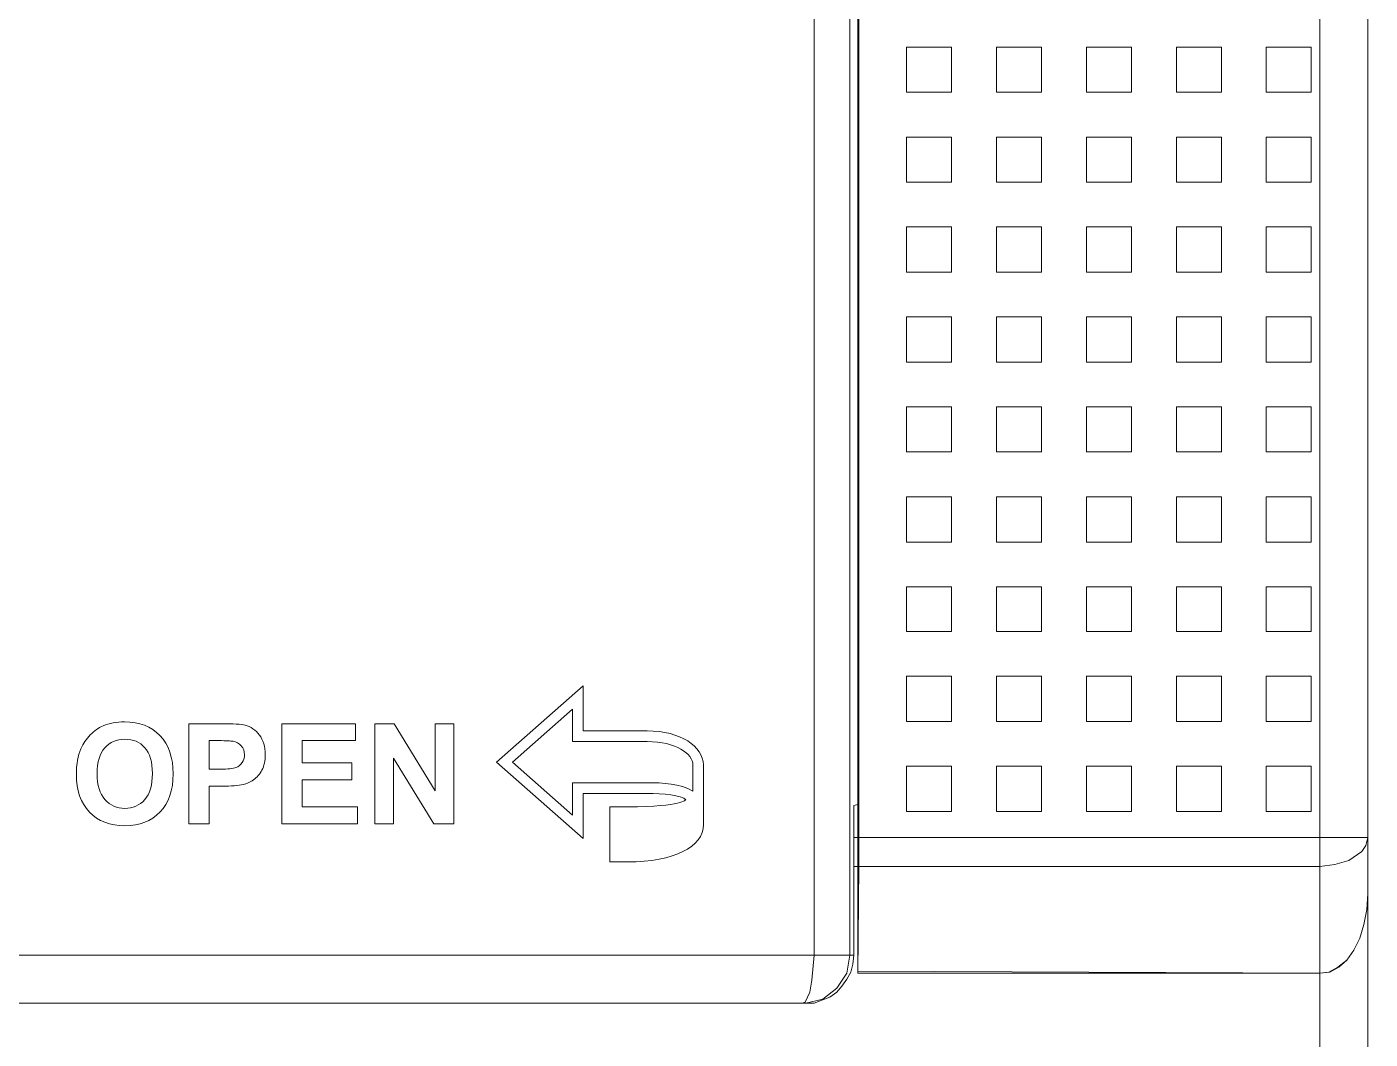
# Model space of a CAD drawing. Header units: millimetres. Extents: x 33157 to 59611, y -29750 to 1750.
# Drawn here: x 53371.26 to 53393.67, y -3171.57 to -3154.69 of the extents above; entities that cross this region are included whole.
import ezdxf

# ---------------------------------------------------------------- set-up
doc = ezdxf.new("R2010")
doc.units = ezdxf.units.MM
doc.layers.add('layer 1', color=7, linetype='Continuous', lineweight=18)

msp = doc.modelspace()

# ---------------------------------------------------------------- linework, layer by layer
at = {"layer": 'layer 1', "lineweight": 9}
for p, q in [((53385.121, -3043.274), (53385.121, -3170.437)), ((53392.83, -3047.485), (53392.83, -3168.689)), ((53393.629, -3048.284), (53393.629, -3168.207)), ((53385.138, -3109.053), (53385.138, -3168.207)), ((53384.988, -3109.469), (53384.988, -3170.171)), ((53385.121, -3109.469), (53385.121, -3167.658)), ((53384.389, -3110.018), (53384.389, -3170.171)), ((53385.055, -3167.674), (53385.055, -3170.171)), ((53385.138, -3168.207), (53385.138, -3168.689)), ((53393.629, -3168.207), (53393.629, -3169.156)), ((53392.83, -3168.689), (53392.83, -3170.47)), ((53393.629, -3169.139), (53393.629, -3207.671)), ((53385.121, -3170.437), (53385.121, -3170.47)), ((53392.83, -3170.47), (53392.83, -3187.331))]:
    msp.add_line(p, q, dxfattribs=at)
at = {"layer": 'layer 1'}
for points, knots in [([(53385.935, -3155.776), (53385.935, -3155.776), (53386.685, -3155.776), (53386.685, -3155.776), (53386.685, -3155.776), (53386.685, -3155.023), (53386.685, -3155.023), (53386.685, -3155.023), (53385.935, -3155.023), (53385.935, -3155.023), (53385.935, -3155.023), (53385.935, -3155.772), (53385.935, -3155.772), (53385.935, -3155.772), (53385.935, -3155.776), (53385.935, -3155.776)], [0, 0, 0, 0, 148091.13712, 148091.13712, 148091.13712, 296182.27424, 296182.27424, 296182.27424, 444273.41136, 444273.41136, 444273.41136, 592364.548481, 592364.548481, 592364.548481, 740455.685601, 740455.685601, 740455.685601, 740455.685601]), ([(53387.435, -3155.776), (53387.435, -3155.776), (53388.185, -3155.776), (53388.185, -3155.776), (53388.185, -3155.776), (53388.185, -3155.023), (53388.185, -3155.023), (53388.185, -3155.023), (53387.435, -3155.023), (53387.435, -3155.023), (53387.435, -3155.023), (53387.435, -3155.772), (53387.435, -3155.772), (53387.435, -3155.772), (53387.435, -3155.776), (53387.435, -3155.776)], [0, 0, 0, 0, 148095.178379, 148095.178379, 148095.178379, 296190.356758, 296190.356758, 296190.356758, 444285.535136, 444285.535136, 444285.535136, 592380.713515, 592380.713515, 592380.713515, 740475.891894, 740475.891894, 740475.891894, 740475.891894]), ([(53388.935, -3155.776), (53388.935, -3155.776), (53389.685, -3155.776), (53389.685, -3155.776), (53389.685, -3155.776), (53389.685, -3155.023), (53389.685, -3155.023), (53389.685, -3155.023), (53388.935, -3155.023), (53388.935, -3155.023), (53388.935, -3155.023), (53388.935, -3155.772), (53388.935, -3155.772), (53388.935, -3155.772), (53388.935, -3155.776), (53388.935, -3155.776)], [0, 0, 0, 0, 148099.219638, 148099.219638, 148099.219638, 296198.439275, 296198.439275, 296198.439275, 444297.658913, 444297.658913, 444297.658913, 592396.878551, 592396.878551, 592396.878551, 740496.098188, 740496.098188, 740496.098188, 740496.098188]), ([(53390.435, -3155.776), (53390.435, -3155.776), (53391.185, -3155.776), (53391.185, -3155.776), (53391.185, -3155.776), (53391.185, -3155.023), (53391.185, -3155.023), (53391.185, -3155.023), (53390.435, -3155.023), (53390.435, -3155.023), (53390.435, -3155.023), (53390.435, -3155.772), (53390.435, -3155.772), (53390.435, -3155.772), (53390.435, -3155.776), (53390.435, -3155.776)], [0, 0, 0, 0, 148103.260576, 148103.260576, 148103.260576, 296206.521152, 296206.521152, 296206.521152, 444309.781729, 444309.781729, 444309.781729, 592413.042305, 592413.042305, 592413.042305, 740516.302881, 740516.302881, 740516.302881, 740516.302881]), ([(53391.935, -3155.776), (53391.935, -3155.776), (53392.686, -3155.776), (53392.686, -3155.776), (53392.686, -3155.776), (53392.686, -3155.023), (53392.686, -3155.023), (53392.686, -3155.023), (53391.935, -3155.023), (53391.935, -3155.023), (53391.935, -3155.023), (53391.935, -3155.772), (53391.935, -3155.772), (53391.935, -3155.772), (53391.935, -3155.776), (53391.935, -3155.776)], [0, 0, 0, 0, 148107.301836, 148107.301836, 148107.301836, 296214.603671, 296214.603671, 296214.603671, 444321.905507, 444321.905507, 444321.905507, 592429.207342, 592429.207342, 592429.207342, 740536.509178, 740536.509178, 740536.509178, 740536.509178]), ([(53385.935, -3157.278), (53385.935, -3157.278), (53386.685, -3157.278), (53386.685, -3157.278), (53386.685, -3157.278), (53386.685, -3156.525), (53386.685, -3156.525), (53386.685, -3156.525), (53385.935, -3156.525), (53385.935, -3156.525), (53385.935, -3156.525), (53385.935, -3157.274), (53385.935, -3157.274), (53385.935, -3157.274), (53385.935, -3157.278), (53385.935, -3157.278)], [0, 0, 0, 0, 148093.170222, 148093.170222, 148093.170222, 296186.340445, 296186.340445, 296186.340445, 444279.510667, 444279.510667, 444279.510667, 592372.68089, 592372.68089, 592372.68089, 740465.851112, 740465.851112, 740465.851112, 740465.851112]), ([(53387.435, -3157.278), (53387.435, -3157.278), (53388.185, -3157.278), (53388.185, -3157.278), (53388.185, -3157.278), (53388.185, -3156.525), (53388.185, -3156.525), (53388.185, -3156.525), (53387.435, -3156.525), (53387.435, -3156.525), (53387.435, -3156.525), (53387.435, -3157.274), (53387.435, -3157.274), (53387.435, -3157.274), (53387.435, -3157.278), (53387.435, -3157.278)], [0, 0, 0, 0, 148097.211477, 148097.211477, 148097.211477, 296194.422954, 296194.422954, 296194.422954, 444291.63443, 444291.63443, 444291.63443, 592388.845907, 592388.845907, 592388.845907, 740486.057384, 740486.057384, 740486.057384, 740486.057384]), ([(53388.935, -3157.278), (53388.935, -3157.278), (53389.685, -3157.278), (53389.685, -3157.278), (53389.685, -3157.278), (53389.685, -3156.525), (53389.685, -3156.525), (53389.685, -3156.525), (53388.935, -3156.525), (53388.935, -3156.525), (53388.935, -3156.525), (53388.935, -3157.274), (53388.935, -3157.274), (53388.935, -3157.274), (53388.935, -3157.278), (53388.935, -3157.278)], [0, 0, 0, 0, 148101.252731, 148101.252731, 148101.252731, 296202.505463, 296202.505463, 296202.505463, 444303.758194, 444303.758194, 444303.758194, 592405.010926, 592405.010926, 592405.010926, 740506.263657, 740506.263657, 740506.263657, 740506.263657]), ([(53390.435, -3157.278), (53390.435, -3157.278), (53391.185, -3157.278), (53391.185, -3157.278), (53391.185, -3157.278), (53391.185, -3156.525), (53391.185, -3156.525), (53391.185, -3156.525), (53390.435, -3156.525), (53390.435, -3156.525), (53390.435, -3156.525), (53390.435, -3157.274), (53390.435, -3157.274), (53390.435, -3157.274), (53390.435, -3157.278), (53390.435, -3157.278)], [0, 0, 0, 0, 148105.293666, 148105.293666, 148105.293666, 296210.587331, 296210.587331, 296210.587331, 444315.880997, 444315.880997, 444315.880997, 592421.174663, 592421.174663, 592421.174663, 740526.468328, 740526.468328, 740526.468328, 740526.468328]), ([(53391.935, -3157.278), (53391.935, -3157.278), (53392.686, -3157.278), (53392.686, -3157.278), (53392.686, -3157.278), (53392.686, -3156.525), (53392.686, -3156.525), (53392.686, -3156.525), (53391.935, -3156.525), (53391.935, -3156.525), (53391.935, -3156.525), (53391.935, -3157.274), (53391.935, -3157.274), (53391.935, -3157.274), (53391.935, -3157.278), (53391.935, -3157.278)], [0, 0, 0, 0, 148109.334921, 148109.334921, 148109.334921, 296218.669842, 296218.669842, 296218.669842, 444328.004762, 444328.004762, 444328.004762, 592437.339683, 592437.339683, 592437.339683, 740546.674604, 740546.674604, 740546.674604, 740546.674604]), ([(53385.935, -3158.776), (53385.935, -3158.776), (53386.685, -3158.776), (53386.685, -3158.776), (53386.685, -3158.776), (53386.685, -3158.024), (53386.685, -3158.024), (53386.685, -3158.024), (53385.935, -3158.024), (53385.935, -3158.024), (53385.935, -3158.024), (53385.935, -3158.773), (53385.935, -3158.773), (53385.935, -3158.773), (53385.935, -3158.776), (53385.935, -3158.776)], [0, 0, 0, 0, 148095.198452, 148095.198452, 148095.198452, 296190.396903, 296190.396903, 296190.396903, 444285.595355, 444285.595355, 444285.595355, 592380.793807, 592380.793807, 592380.793807, 740475.992259, 740475.992259, 740475.992259, 740475.992259]), ([(53387.435, -3158.776), (53387.435, -3158.776), (53388.185, -3158.776), (53388.185, -3158.776), (53388.185, -3158.776), (53388.185, -3158.024), (53388.185, -3158.024), (53388.185, -3158.024), (53387.435, -3158.024), (53387.435, -3158.024), (53387.435, -3158.024), (53387.435, -3158.773), (53387.435, -3158.773), (53387.435, -3158.773), (53387.435, -3158.776), (53387.435, -3158.776)], [0, 0, 0, 0, 148099.239702, 148099.239702, 148099.239702, 296198.479404, 296198.479404, 296198.479404, 444297.719106, 444297.719106, 444297.719106, 592396.958807, 592396.958807, 592396.958807, 740496.198509, 740496.198509, 740496.198509, 740496.198509]), ([(53388.935, -3158.776), (53388.935, -3158.776), (53389.685, -3158.776), (53389.685, -3158.776), (53389.685, -3158.776), (53389.685, -3158.024), (53389.685, -3158.024), (53389.685, -3158.024), (53388.935, -3158.024), (53388.935, -3158.024), (53388.935, -3158.024), (53388.935, -3158.773), (53388.935, -3158.773), (53388.935, -3158.773), (53388.935, -3158.776), (53388.935, -3158.776)], [0, 0, 0, 0, 148103.280952, 148103.280952, 148103.280952, 296206.561904, 296206.561904, 296206.561904, 444309.842857, 444309.842857, 444309.842857, 592413.123809, 592413.123809, 592413.123809, 740516.404761, 740516.404761, 740516.404761, 740516.404761]), ([(53390.435, -3158.776), (53390.435, -3158.776), (53391.185, -3158.776), (53391.185, -3158.776), (53391.185, -3158.776), (53391.185, -3158.024), (53391.185, -3158.024), (53391.185, -3158.024), (53390.435, -3158.024), (53390.435, -3158.024), (53390.435, -3158.024), (53390.435, -3158.773), (53390.435, -3158.773), (53390.435, -3158.773), (53390.435, -3158.776), (53390.435, -3158.776)], [0, 0, 0, 0, 148107.321882, 148107.321882, 148107.321882, 296214.643765, 296214.643765, 296214.643765, 444321.965647, 444321.965647, 444321.965647, 592429.287529, 592429.287529, 592429.287529, 740536.609411, 740536.609411, 740536.609411, 740536.609411]), ([(53391.935, -3158.776), (53391.935, -3158.776), (53392.686, -3158.776), (53392.686, -3158.776), (53392.686, -3158.776), (53392.686, -3158.024), (53392.686, -3158.024), (53392.686, -3158.024), (53391.935, -3158.024), (53391.935, -3158.024), (53391.935, -3158.024), (53391.935, -3158.773), (53391.935, -3158.773), (53391.935, -3158.773), (53391.935, -3158.776), (53391.935, -3158.776)], [0, 0, 0, 0, 148111.363133, 148111.363133, 148111.363133, 296222.726266, 296222.726266, 296222.726266, 444334.089399, 444334.089399, 444334.089399, 592445.452533, 592445.452533, 592445.452533, 740556.815666, 740556.815666, 740556.815666, 740556.815666]), ([(53385.935, -3160.278), (53385.935, -3160.278), (53386.685, -3160.278), (53386.685, -3160.278), (53386.685, -3160.278), (53386.685, -3159.525), (53386.685, -3159.525), (53386.685, -3159.525), (53385.935, -3159.525), (53385.935, -3159.525), (53385.935, -3159.525), (53385.935, -3160.275), (53385.935, -3160.275), (53385.935, -3160.275), (53385.935, -3160.278), (53385.935, -3160.278)], [0, 0, 0, 0, 148097.23104, 148097.23104, 148097.23104, 296194.46208, 296194.46208, 296194.46208, 444291.693121, 444291.693121, 444291.693121, 592388.924161, 592388.924161, 592388.924161, 740486.155201, 740486.155201, 740486.155201, 740486.155201]), ([(53387.435, -3160.278), (53387.435, -3160.278), (53388.185, -3160.278), (53388.185, -3160.278), (53388.185, -3160.278), (53388.185, -3159.525), (53388.185, -3159.525), (53388.185, -3159.525), (53387.435, -3159.525), (53387.435, -3159.525), (53387.435, -3159.525), (53387.435, -3160.275), (53387.435, -3160.275), (53387.435, -3160.275), (53387.435, -3160.278), (53387.435, -3160.278)], [0, 0, 0, 0, 148101.272286, 148101.272286, 148101.272286, 296202.544572, 296202.544572, 296202.544572, 444303.816858, 444303.816858, 444303.816858, 592405.089144, 592405.089144, 592405.089144, 740506.36143, 740506.36143, 740506.36143, 740506.36143]), ([(53388.935, -3160.278), (53388.935, -3160.278), (53389.685, -3160.278), (53389.685, -3160.278), (53389.685, -3160.278), (53389.685, -3159.525), (53389.685, -3159.525), (53389.685, -3159.525), (53388.935, -3159.525), (53388.935, -3159.525), (53388.935, -3159.525), (53388.935, -3160.275), (53388.935, -3160.275), (53388.935, -3160.275), (53388.935, -3160.278), (53388.935, -3160.278)], [0, 0, 0, 0, 148105.313532, 148105.313532, 148105.313532, 296210.627064, 296210.627064, 296210.627064, 444315.940597, 444315.940597, 444315.940597, 592421.254129, 592421.254129, 592421.254129, 740526.567661, 740526.567661, 740526.567661, 740526.567661]), ([(53390.435, -3160.278), (53390.435, -3160.278), (53391.185, -3160.278), (53391.185, -3160.278), (53391.185, -3160.278), (53391.185, -3159.525), (53391.185, -3159.525), (53391.185, -3159.525), (53390.435, -3159.525), (53390.435, -3159.525), (53390.435, -3159.525), (53390.435, -3160.275), (53390.435, -3160.275), (53390.435, -3160.275), (53390.435, -3160.278), (53390.435, -3160.278)], [0, 0, 0, 0, 148109.354458, 148109.354458, 148109.354458, 296218.708916, 296218.708916, 296218.708916, 444328.063374, 444328.063374, 444328.063374, 592437.417832, 592437.417832, 592437.417832, 740546.77229, 740546.77229, 740546.77229, 740546.77229]), ([(53391.935, -3160.278), (53391.935, -3160.278), (53392.686, -3160.278), (53392.686, -3160.278), (53392.686, -3160.278), (53392.686, -3159.525), (53392.686, -3159.525), (53392.686, -3159.525), (53391.935, -3159.525), (53391.935, -3159.525), (53391.935, -3159.525), (53391.935, -3160.275), (53391.935, -3160.275), (53391.935, -3160.275), (53391.935, -3160.278), (53391.935, -3160.278)], [0, 0, 0, 0, 148113.395705, 148113.395705, 148113.395705, 296226.791409, 296226.791409, 296226.791409, 444340.187114, 444340.187114, 444340.187114, 592453.582818, 592453.582818, 592453.582818, 740566.978523, 740566.978523, 740566.978523, 740566.978523]), ([(53385.935, -3161.776), (53385.935, -3161.776), (53386.685, -3161.776), (53386.685, -3161.776), (53386.685, -3161.776), (53386.685, -3161.024), (53386.685, -3161.024), (53386.685, -3161.024), (53385.935, -3161.024), (53385.935, -3161.024), (53385.935, -3161.024), (53385.935, -3161.773), (53385.935, -3161.773), (53385.935, -3161.773), (53385.935, -3161.776), (53385.935, -3161.776)], [0, 0, 0, 0, 148099.260215, 148099.260215, 148099.260215, 296198.52043, 296198.52043, 296198.52043, 444297.780645, 444297.780645, 444297.780645, 592397.04086, 592397.04086, 592397.04086, 740496.301075, 740496.301075, 740496.301075, 740496.301075]), ([(53387.435, -3161.776), (53387.435, -3161.776), (53388.185, -3161.776), (53388.185, -3161.776), (53388.185, -3161.776), (53388.185, -3161.024), (53388.185, -3161.024), (53388.185, -3161.024), (53387.435, -3161.024), (53387.435, -3161.024), (53387.435, -3161.024), (53387.435, -3161.773), (53387.435, -3161.773), (53387.435, -3161.773), (53387.435, -3161.776), (53387.435, -3161.776)], [0, 0, 0, 0, 148103.301457, 148103.301457, 148103.301457, 296206.602913, 296206.602913, 296206.602913, 444309.90437, 444309.90437, 444309.90437, 592413.205826, 592413.205826, 592413.205826, 740516.507283, 740516.507283, 740516.507283, 740516.507283]), ([(53388.935, -3161.776), (53388.935, -3161.776), (53389.685, -3161.776), (53389.685, -3161.776), (53389.685, -3161.776), (53389.685, -3161.024), (53389.685, -3161.024), (53389.685, -3161.024), (53388.935, -3161.024), (53388.935, -3161.024), (53388.935, -3161.024), (53388.935, -3161.773), (53388.935, -3161.773), (53388.935, -3161.773), (53388.935, -3161.776), (53388.935, -3161.776)], [0, 0, 0, 0, 148107.342698, 148107.342698, 148107.342698, 296214.685397, 296214.685397, 296214.685397, 444322.028095, 444322.028095, 444322.028095, 592429.370794, 592429.370794, 592429.370794, 740536.713492, 740536.713492, 740536.713492, 740536.713492]), ([(53390.435, -3161.776), (53390.435, -3161.776), (53391.185, -3161.776), (53391.185, -3161.776), (53391.185, -3161.776), (53391.185, -3161.024), (53391.185, -3161.024), (53391.185, -3161.024), (53390.435, -3161.024), (53390.435, -3161.024), (53390.435, -3161.024), (53390.435, -3161.773), (53390.435, -3161.773), (53390.435, -3161.773), (53390.435, -3161.776), (53390.435, -3161.776)], [0, 0, 0, 0, 148111.38362, 148111.38362, 148111.38362, 296222.76724, 296222.76724, 296222.76724, 444334.15086, 444334.15086, 444334.15086, 592445.53448, 592445.53448, 592445.53448, 740556.918099, 740556.918099, 740556.918099, 740556.918099]), ([(53391.935, -3161.776), (53391.935, -3161.776), (53392.686, -3161.776), (53392.686, -3161.776), (53392.686, -3161.776), (53392.686, -3161.024), (53392.686, -3161.024), (53392.686, -3161.024), (53391.935, -3161.024), (53391.935, -3161.024), (53391.935, -3161.024), (53391.935, -3161.773), (53391.935, -3161.773), (53391.935, -3161.773), (53391.935, -3161.776), (53391.935, -3161.776)], [0, 0, 0, 0, 148115.424862, 148115.424862, 148115.424862, 296230.849725, 296230.849725, 296230.849725, 444346.274587, 444346.274587, 444346.274587, 592461.699449, 592461.699449, 592461.699449, 740577.124311, 740577.124311, 740577.124311, 740577.124311]), ([(53385.935, -3163.278), (53385.935, -3163.278), (53386.685, -3163.278), (53386.685, -3163.278), (53386.685, -3163.278), (53386.685, -3162.526), (53386.685, -3162.526), (53386.685, -3162.526), (53385.935, -3162.526), (53385.935, -3162.526), (53385.935, -3162.526), (53385.935, -3163.275), (53385.935, -3163.275), (53385.935, -3163.275), (53385.935, -3163.278), (53385.935, -3163.278)], [0, 0, 0, 0, 148101.293605, 148101.293605, 148101.293605, 296202.587211, 296202.587211, 296202.587211, 444303.880816, 444303.880816, 444303.880816, 592405.174422, 592405.174422, 592405.174422, 740506.468027, 740506.468027, 740506.468027, 740506.468027]), ([(53387.435, -3163.278), (53387.435, -3163.278), (53388.185, -3163.278), (53388.185, -3163.278), (53388.185, -3163.278), (53388.185, -3162.526), (53388.185, -3162.526), (53388.185, -3162.526), (53387.435, -3162.526), (53387.435, -3162.526), (53387.435, -3162.526), (53387.435, -3163.275), (53387.435, -3163.275), (53387.435, -3163.275), (53387.435, -3163.278), (53387.435, -3163.278)], [0, 0, 0, 0, 148105.334843, 148105.334843, 148105.334843, 296210.669685, 296210.669685, 296210.669685, 444316.004528, 444316.004528, 444316.004528, 592421.339371, 592421.339371, 592421.339371, 740526.674214, 740526.674214, 740526.674214, 740526.674214]), ([(53388.935, -3163.278), (53388.935, -3163.278), (53389.685, -3163.278), (53389.685, -3163.278), (53389.685, -3163.278), (53389.685, -3162.526), (53389.685, -3162.526), (53389.685, -3162.526), (53388.935, -3162.526), (53388.935, -3162.526), (53388.935, -3162.526), (53388.935, -3163.275), (53388.935, -3163.275), (53388.935, -3163.275), (53388.935, -3163.278), (53388.935, -3163.278)], [0, 0, 0, 0, 148109.37608, 148109.37608, 148109.37608, 296218.752161, 296218.752161, 296218.752161, 444328.128241, 444328.128241, 444328.128241, 592437.504321, 592437.504321, 592437.504321, 740546.880402, 740546.880402, 740546.880402, 740546.880402]), ([(53390.435, -3163.278), (53390.435, -3163.278), (53391.185, -3163.278), (53391.185, -3163.278), (53391.185, -3163.278), (53391.185, -3162.526), (53391.185, -3162.526), (53391.185, -3162.526), (53390.435, -3162.526), (53390.435, -3162.526), (53390.435, -3162.526), (53390.435, -3163.275), (53390.435, -3163.275), (53390.435, -3163.275), (53390.435, -3163.278), (53390.435, -3163.278)], [0, 0, 0, 0, 148113.416998, 148113.416998, 148113.416998, 296226.833995, 296226.833995, 296226.833995, 444340.250993, 444340.250993, 444340.250993, 592453.66799, 592453.66799, 592453.66799, 740567.084988, 740567.084988, 740567.084988, 740567.084988]), ([(53391.935, -3163.278), (53391.935, -3163.278), (53392.686, -3163.278), (53392.686, -3163.278), (53392.686, -3163.278), (53392.686, -3162.526), (53392.686, -3162.526), (53392.686, -3162.526), (53391.935, -3162.526), (53391.935, -3162.526), (53391.935, -3162.526), (53391.935, -3163.275), (53391.935, -3163.275), (53391.935, -3163.275), (53391.935, -3163.278), (53391.935, -3163.278)], [0, 0, 0, 0, 148117.458236, 148117.458236, 148117.458236, 296234.916471, 296234.916471, 296234.916471, 444352.374707, 444352.374707, 444352.374707, 592469.832943, 592469.832943, 592469.832943, 740587.291178, 740587.291178, 740587.291178, 740587.291178]), ([(53385.935, -3164.77), (53385.935, -3164.77), (53386.685, -3164.77), (53386.685, -3164.77), (53386.685, -3164.77), (53386.685, -3164.028), (53386.685, -3164.028), (53386.685, -3164.028), (53385.935, -3164.028), (53385.935, -3164.028), (53385.935, -3164.028), (53385.935, -3164.768), (53385.935, -3164.768), (53385.935, -3164.768), (53385.935, -3164.77), (53385.935, -3164.77)], [0, 0, 0, 0, 148103.330973, 148103.330973, 148103.330973, 296206.661946, 296206.661946, 296206.661946, 444309.992918, 444309.992918, 444309.992918, 592413.323891, 592413.323891, 592413.323891, 740516.654864, 740516.654864, 740516.654864, 740516.654864]), ([(53387.435, -3164.77), (53387.435, -3164.77), (53388.185, -3164.77), (53388.185, -3164.77), (53388.185, -3164.77), (53388.185, -3164.028), (53388.185, -3164.028), (53388.185, -3164.028), (53387.435, -3164.028), (53387.435, -3164.028), (53387.435, -3164.028), (53387.435, -3164.768), (53387.435, -3164.768), (53387.435, -3164.768), (53387.435, -3164.77), (53387.435, -3164.77)], [0, 0, 0, 0, 148107.372206, 148107.372206, 148107.372206, 296214.744412, 296214.744412, 296214.744412, 444322.116618, 444322.116618, 444322.116618, 592429.488823, 592429.488823, 592429.488823, 740536.861029, 740536.861029, 740536.861029, 740536.861029]), ([(53388.935, -3164.77), (53388.935, -3164.77), (53389.685, -3164.77), (53389.685, -3164.77), (53389.685, -3164.77), (53389.685, -3164.028), (53389.685, -3164.028), (53389.685, -3164.028), (53388.935, -3164.028), (53388.935, -3164.028), (53388.935, -3164.028), (53388.935, -3164.768), (53388.935, -3164.768), (53388.935, -3164.768), (53388.935, -3164.77), (53388.935, -3164.77)], [0, 0, 0, 0, 148111.413439, 148111.413439, 148111.413439, 296222.826878, 296222.826878, 296222.826878, 444334.240318, 444334.240318, 444334.240318, 592445.653757, 592445.653757, 592445.653757, 740557.067196, 740557.067196, 740557.067196, 740557.067196]), ([(53390.435, -3164.77), (53390.435, -3164.77), (53391.185, -3164.77), (53391.185, -3164.77), (53391.185, -3164.77), (53391.185, -3164.028), (53391.185, -3164.028), (53391.185, -3164.028), (53390.435, -3164.028), (53390.435, -3164.028), (53390.435, -3164.028), (53390.435, -3164.768), (53390.435, -3164.768), (53390.435, -3164.768), (53390.435, -3164.77), (53390.435, -3164.77)], [0, 0, 0, 0, 148115.454352, 148115.454352, 148115.454352, 296230.908704, 296230.908704, 296230.908704, 444346.363057, 444346.363057, 444346.363057, 592461.817409, 592461.817409, 592461.817409, 740577.271761, 740577.271761, 740577.271761, 740577.271761]), ([(53391.935, -3164.77), (53391.935, -3164.77), (53392.686, -3164.77), (53392.686, -3164.77), (53392.686, -3164.77), (53392.686, -3164.028), (53392.686, -3164.028), (53392.686, -3164.028), (53391.935, -3164.028), (53391.935, -3164.028), (53391.935, -3164.028), (53391.935, -3164.768), (53391.935, -3164.768), (53391.935, -3164.768), (53391.935, -3164.77), (53391.935, -3164.77)], [0, 0, 0, 0, 148119.495586, 148119.495586, 148119.495586, 296238.991172, 296238.991172, 296238.991172, 444358.486758, 444358.486758, 444358.486758, 592477.982344, 592477.982344, 592477.982344, 740597.47793, 740597.47793, 740597.47793, 740597.47793]), ([(53385.935, -3166.269), (53385.935, -3166.269), (53386.685, -3166.269), (53386.685, -3166.269), (53386.685, -3166.269), (53386.685, -3165.517), (53386.685, -3165.517), (53386.685, -3165.517), (53385.935, -3165.517), (53385.935, -3165.517), (53385.935, -3165.517), (53385.935, -3166.266), (53385.935, -3166.266), (53385.935, -3166.266), (53385.935, -3166.269), (53385.935, -3166.269)], [0, 0, 0, 0, 148105.342731, 148105.342731, 148105.342731, 296210.685462, 296210.685462, 296210.685462, 444316.028193, 444316.028193, 444316.028193, 592421.370924, 592421.370924, 592421.370924, 740526.713655, 740526.713655, 740526.713655, 740526.713655]), ([(53387.435, -3166.269), (53387.435, -3166.269), (53388.185, -3166.269), (53388.185, -3166.269), (53388.185, -3166.269), (53388.185, -3165.517), (53388.185, -3165.517), (53388.185, -3165.517), (53387.435, -3165.517), (53387.435, -3165.517), (53387.435, -3165.517), (53387.435, -3166.266), (53387.435, -3166.266), (53387.435, -3166.266), (53387.435, -3166.269), (53387.435, -3166.269)], [0, 0, 0, 0, 148109.38396, 148109.38396, 148109.38396, 296218.76792, 296218.76792, 296218.76792, 444328.15188, 444328.15188, 444328.15188, 592437.53584, 592437.53584, 592437.53584, 740546.9198, 740546.9198, 740546.9198, 740546.9198]), ([(53388.935, -3166.269), (53388.935, -3166.269), (53389.685, -3166.269), (53389.685, -3166.269), (53389.685, -3166.269), (53389.685, -3165.517), (53389.685, -3165.517), (53389.685, -3165.517), (53388.935, -3165.517), (53388.935, -3165.517), (53388.935, -3165.517), (53388.935, -3166.266), (53388.935, -3166.266), (53388.935, -3166.266), (53388.935, -3166.269), (53388.935, -3166.269)], [0, 0, 0, 0, 148113.425189, 148113.425189, 148113.425189, 296226.850378, 296226.850378, 296226.850378, 444340.275567, 444340.275567, 444340.275567, 592453.700756, 592453.700756, 592453.700756, 740567.125945, 740567.125945, 740567.125945, 740567.125945]), ([(53390.435, -3166.269), (53390.435, -3166.269), (53391.185, -3166.269), (53391.185, -3166.269), (53391.185, -3166.269), (53391.185, -3165.517), (53391.185, -3165.517), (53391.185, -3165.517), (53390.435, -3165.517), (53390.435, -3165.517), (53390.435, -3165.517), (53390.435, -3166.266), (53390.435, -3166.266), (53390.435, -3166.266), (53390.435, -3166.269), (53390.435, -3166.269)], [0, 0, 0, 0, 148117.466098, 148117.466098, 148117.466098, 296234.932195, 296234.932195, 296234.932195, 444352.398293, 444352.398293, 444352.398293, 592469.864391, 592469.864391, 592469.864391, 740587.330489, 740587.330489, 740587.330489, 740587.330489]), ([(53391.935, -3166.269), (53391.935, -3166.269), (53392.686, -3166.269), (53392.686, -3166.269), (53392.686, -3166.269), (53392.686, -3165.517), (53392.686, -3165.517), (53392.686, -3165.517), (53391.935, -3165.517), (53391.935, -3165.517), (53391.935, -3165.517), (53391.935, -3166.266), (53391.935, -3166.266), (53391.935, -3166.266), (53391.935, -3166.269), (53391.935, -3166.269)], [0, 0, 0, 0, 148121.507327, 148121.507327, 148121.507327, 296243.014655, 296243.014655, 296243.014655, 444364.521982, 444364.521982, 444364.521982, 592486.029309, 592486.029309, 592486.029309, 740607.536637, 740607.536637, 740607.536637, 740607.536637]), ([(53382.546, -3167.982), (53382.546, -3167.982), (53382.546, -3166.997), (53382.546, -3166.997), (53382.535, -3166.684), (53382.166, -3166.429), (53381.604, -3166.429), (53381.604, -3166.429), (53380.537, -3166.43), (53380.537, -3166.43), (53380.537, -3166.43), (53380.537, -3165.676), (53380.537, -3165.676), (53380.537, -3165.676), (53379.09, -3166.949), (53379.09, -3166.949), (53379.09, -3166.949), (53380.537, -3168.223), (53380.537, -3168.223), (53380.537, -3168.223), (53380.537, -3167.47), (53380.537, -3167.47), (53380.537, -3167.47), (53381.604, -3167.47), (53381.604, -3167.47), (53381.864, -3167.47), (53382.184, -3167.504), (53382.251, -3167.576), (53382.245, -3167.574), (53382.205, -3167.692), (53381.284, -3167.694), (53381.179, -3167.695), (53380.981, -3167.694), (53380.981, -3167.694), (53380.981, -3167.694), (53380.981, -3168.613), (53380.981, -3168.613), (53380.981, -3168.613), (53381.284, -3168.613), (53381.284, -3168.613), (53382.05, -3168.613), (53382.546, -3168.365), (53382.546, -3167.992), (53382.546, -3167.951), (53382.541, -3167.941), (53382.546, -3167.982)], [0, 0, 0, 0, 137924.955565, 137924.955565, 137924.955565, 275849.91113, 275849.91113, 275849.91113, 413774.866695, 413774.866695, 413774.866695, 551699.822259, 551699.822259, 551699.822259, 689624.777824, 689624.777824, 689624.777824, 827549.733389, 827549.733389, 827549.733389, 965474.688954, 965474.688954, 965474.688954, 1103399.644519, 1103399.644519, 1103399.644519, 1241324.600084, 1241324.600084, 1241324.600084, 1379249.555648, 1379249.555648, 1379249.555648, 1517174.511213, 1517174.511213, 1517174.511213, 1655099.466778, 1655099.466778, 1655099.466778, 1793024.422343, 1793024.422343, 1793024.422343, 1930949.377908, 1930949.377908, 1930949.377908, 2068874.333473, 2068874.333473, 2068874.333473, 2068874.333473]), ([(53380.537, -3167.293), (53380.537, -3167.293), (53380.361, -3167.293), (53380.361, -3167.293), (53380.361, -3167.293), (53380.361, -3167.47), (53380.361, -3167.47), (53380.361, -3167.47), (53380.361, -3167.833), (53380.361, -3167.833), (53380.361, -3167.833), (53379.357, -3166.949), (53379.357, -3166.949), (53379.357, -3166.949), (53380.361, -3166.066), (53380.361, -3166.066), (53380.361, -3166.066), (53380.361, -3166.43), (53380.361, -3166.43), (53380.361, -3166.43), (53380.361, -3166.606), (53380.361, -3166.606), (53380.361, -3166.606), (53380.537, -3166.606), (53380.537, -3166.606), (53380.537, -3166.606), (53381.604, -3166.606), (53381.604, -3166.606), (53382.093, -3166.606), (53382.363, -3166.811), (53382.37, -3166.997), (53382.37, -3166.997), (53382.37, -3167.434), (53382.37, -3167.434), (53382.151, -3167.305), (53381.873, -3167.293), (53381.604, -3167.293), (53381.604, -3167.293), (53380.537, -3167.293), (53380.537, -3167.293)], [0, 0, 0, 0, 138709.75365, 138709.75365, 138709.75365, 277419.5073, 277419.5073, 277419.5073, 416129.26095, 416129.26095, 416129.26095, 554839.0146, 554839.0146, 554839.0146, 693548.76825, 693548.76825, 693548.76825, 832258.5219, 832258.5219, 832258.5219, 970968.27555, 970968.27555, 970968.27555, 1109678.0292, 1109678.0292, 1109678.0292, 1248387.78285, 1248387.78285, 1248387.78285, 1387097.5365, 1387097.5365, 1387097.5365, 1525807.29015, 1525807.29015, 1525807.29015, 1664517.0438, 1664517.0438, 1664517.0438, 1803226.79745, 1803226.79745, 1803226.79745, 1803226.79745]), ([(53372.082, -3167.154), (53372.082, -3166.984), (53372.108, -3166.84), (53372.158, -3166.725), (53372.196, -3166.639), (53372.248, -3166.563), (53372.313, -3166.495), (53372.379, -3166.427), (53372.45, -3166.377), (53372.528, -3166.344), (53372.632, -3166.3), (53372.752, -3166.278), (53372.887, -3166.278), (53373.133, -3166.278), (53373.329, -3166.355), (53373.476, -3166.507), (53373.624, -3166.661), (53373.697, -3166.874), (53373.697, -3167.146), (53373.697, -3167.417), (53373.624, -3167.628), (53373.478, -3167.781), (53373.332, -3167.934), (53373.136, -3168.01), (53372.892, -3168.01), (53372.644, -3168.01), (53372.447, -3167.934), (53372.301, -3167.782), (53372.155, -3167.63), (53372.082, -3167.421), (53372.082, -3167.154)], [0, 0, 0, 0, 140611.678247, 140611.678247, 140611.678247, 281223.356495, 281223.356495, 281223.356495, 421835.034742, 421835.034742, 421835.034742, 562446.71299, 562446.71299, 562446.71299, 703058.391237, 703058.391237, 703058.391237, 843670.069485, 843670.069485, 843670.069485, 984281.747732, 984281.747732, 984281.747732, 1124893.42598, 1124893.42598, 1124893.42598, 1265505.104227, 1265505.104227, 1265505.104227, 1406116.782475, 1406116.782475, 1406116.782475, 1406116.782475]), ([(53373.959, -3167.98), (53373.959, -3167.98), (53373.959, -3166.308), (53373.959, -3166.308), (53373.959, -3166.308), (53374.498, -3166.308), (53374.498, -3166.308), (53374.702, -3166.308), (53374.835, -3166.316), (53374.897, -3166.333), (53374.992, -3166.358), (53375.072, -3166.413), (53375.137, -3166.497), (53375.201, -3166.581), (53375.233, -3166.69), (53375.233, -3166.823), (53375.233, -3166.925), (53375.214, -3167.011), (53375.178, -3167.081), (53375.14, -3167.151), (53375.094, -3167.206), (53375.037, -3167.246), (53374.98, -3167.286), (53374.922, -3167.312), (53374.863, -3167.325), (53374.783, -3167.341), (53374.667, -3167.349), (53374.515, -3167.349), (53374.515, -3167.349), (53374.296, -3167.349), (53374.296, -3167.349), (53374.296, -3167.349), (53374.296, -3167.98), (53374.296, -3167.98), (53374.296, -3167.98), (53373.959, -3167.98), (53373.959, -3167.98)], [0, 0, 0, 0, 139317.973803, 139317.973803, 139317.973803, 278635.947605, 278635.947605, 278635.947605, 417953.921408, 417953.921408, 417953.921408, 557271.89521, 557271.89521, 557271.89521, 696589.869013, 696589.869013, 696589.869013, 835907.842815, 835907.842815, 835907.842815, 975225.816618, 975225.816618, 975225.816618, 1114543.79042, 1114543.79042, 1114543.79042, 1253861.764223, 1253861.764223, 1253861.764223, 1393179.738025, 1393179.738025, 1393179.738025, 1532497.711828, 1532497.711828, 1532497.711828, 1671815.68563, 1671815.68563, 1671815.68563, 1671815.68563]), ([(53377.06, -3167.98), (53377.06, -3167.98), (53377.06, -3166.308), (53377.06, -3166.308), (53377.06, -3166.308), (53377.386, -3166.308), (53377.386, -3166.308), (53377.386, -3166.308), (53378.071, -3167.428), (53378.071, -3167.428), (53378.071, -3167.428), (53378.071, -3166.308), (53378.071, -3166.308), (53378.071, -3166.308), (53378.382, -3166.308), (53378.382, -3166.308), (53378.382, -3166.308), (53378.382, -3167.98), (53378.382, -3167.98), (53378.382, -3167.98), (53378.045, -3167.98), (53378.045, -3167.98), (53378.045, -3167.98), (53377.371, -3166.881), (53377.371, -3166.881), (53377.371, -3166.881), (53377.371, -3167.98), (53377.371, -3167.98), (53377.371, -3167.98), (53377.06, -3167.98), (53377.06, -3167.98)], [0, 0, 0, 0, 140621.585347, 140621.585347, 140621.585347, 281243.170693, 281243.170693, 281243.170693, 421864.75604, 421864.75604, 421864.75604, 562486.341387, 562486.341387, 562486.341387, 703107.926733, 703107.926733, 703107.926733, 843729.51208, 843729.51208, 843729.51208, 984351.097427, 984351.097427, 984351.097427, 1124972.682774, 1124972.682774, 1124972.682774, 1265594.26812, 1265594.26812, 1265594.26812, 1406215.853467, 1406215.853467, 1406215.853467, 1406215.853467]), ([(53375.51, -3167.98), (53375.51, -3167.98), (53375.51, -3166.308), (53375.51, -3166.308), (53375.51, -3166.308), (53376.741, -3166.308), (53376.741, -3166.308), (53376.741, -3166.308), (53376.741, -3166.591), (53376.741, -3166.591), (53376.741, -3166.591), (53375.847, -3166.591), (53375.847, -3166.591), (53375.847, -3166.591), (53375.847, -3166.962), (53375.847, -3166.962), (53375.847, -3166.962), (53376.679, -3166.962), (53376.679, -3166.962), (53376.679, -3166.962), (53376.679, -3167.244), (53376.679, -3167.244), (53376.679, -3167.244), (53375.847, -3167.244), (53375.847, -3167.244), (53375.847, -3167.244), (53375.847, -3167.697), (53375.847, -3167.697), (53375.847, -3167.697), (53376.774, -3167.697), (53376.774, -3167.697), (53376.774, -3167.697), (53376.774, -3167.98), (53376.774, -3167.98), (53376.774, -3167.98), (53375.51, -3167.98), (53375.51, -3167.98)], [0, 0, 0, 0, 139320.054501, 139320.054501, 139320.054501, 278640.109002, 278640.109002, 278640.109002, 417960.163503, 417960.163503, 417960.163503, 557280.218003, 557280.218003, 557280.218003, 696600.272504, 696600.272504, 696600.272504, 835920.327005, 835920.327005, 835920.327005, 975240.381506, 975240.381506, 975240.381506, 1114560.436007, 1114560.436007, 1114560.436007, 1253880.490508, 1253880.490508, 1253880.490508, 1393200.545008, 1393200.545008, 1393200.545008, 1532520.599509, 1532520.599509, 1532520.599509, 1671840.65401, 1671840.65401, 1671840.65401, 1671840.65401]), ([(53372.428, -3167.143), (53372.428, -3167.332), (53372.472, -3167.476), (53372.559, -3167.574), (53372.646, -3167.671), (53372.757, -3167.72), (53372.891, -3167.72), (53373.026, -3167.72), (53373.136, -3167.672), (53373.222, -3167.575), (53373.308, -3167.478), (53373.351, -3167.332), (53373.351, -3167.138), (53373.351, -3166.946), (53373.309, -3166.803), (53373.225, -3166.709), (53373.141, -3166.614), (53373.03, -3166.567), (53372.891, -3166.567), (53372.753, -3166.567), (53372.641, -3166.615), (53372.556, -3166.711), (53372.471, -3166.806), (53372.428, -3166.95), (53372.428, -3167.143)], [0, 0, 0, 0, 142558.260835, 142558.260835, 142558.260835, 285116.52167, 285116.52167, 285116.52167, 427674.782505, 427674.782505, 427674.782505, 570233.043339, 570233.043339, 570233.043339, 712791.304174, 712791.304174, 712791.304174, 855349.565009, 855349.565009, 855349.565009, 997907.825844, 997907.825844, 997907.825844, 1140466.086679, 1140466.086679, 1140466.086679, 1140466.086679]), ([(53374.296, -3166.591), (53374.296, -3166.591), (53374.296, -3167.067), (53374.296, -3167.067), (53374.296, -3167.067), (53374.48, -3167.067), (53374.48, -3167.067), (53374.612, -3167.067), (53374.7, -3167.058), (53374.744, -3167.04), (53374.789, -3167.023), (53374.824, -3166.996), (53374.849, -3166.958), (53374.874, -3166.921), (53374.887, -3166.877), (53374.887, -3166.828), (53374.887, -3166.767), (53374.869, -3166.716), (53374.834, -3166.677), (53374.798, -3166.637), (53374.753, -3166.612), (53374.699, -3166.602), (53374.659, -3166.595), (53374.579, -3166.591), (53374.458, -3166.591), (53374.458, -3166.591), (53374.296, -3166.591), (53374.296, -3166.591)], [0, 0, 0, 0, 141302.483145, 141302.483145, 141302.483145, 282604.966289, 282604.966289, 282604.966289, 423907.449434, 423907.449434, 423907.449434, 565209.932579, 565209.932579, 565209.932579, 706512.415723, 706512.415723, 706512.415723, 847814.898868, 847814.898868, 847814.898868, 989117.382013, 989117.382013, 989117.382013, 1130419.865157, 1130419.865157, 1130419.865157, 1271722.348302, 1271722.348302, 1271722.348302, 1271722.348302]), ([(53385.935, -3167.771), (53385.935, -3167.771), (53386.685, -3167.771), (53386.685, -3167.771), (53386.685, -3167.771), (53386.685, -3167.018), (53386.685, -3167.018), (53386.685, -3167.018), (53385.935, -3167.018), (53385.935, -3167.018), (53385.935, -3167.018), (53385.935, -3167.768), (53385.935, -3167.768), (53385.935, -3167.768), (53385.935, -3167.771), (53385.935, -3167.771)], [0, 0, 0, 0, 148107.375796, 148107.375796, 148107.375796, 296214.751591, 296214.751591, 296214.751591, 444322.127387, 444322.127387, 444322.127387, 592429.503183, 592429.503183, 592429.503183, 740536.878978, 740536.878978, 740536.878978, 740536.878978]), ([(53387.435, -3167.771), (53387.435, -3167.771), (53388.185, -3167.771), (53388.185, -3167.771), (53388.185, -3167.771), (53388.185, -3167.018), (53388.185, -3167.018), (53388.185, -3167.018), (53387.435, -3167.018), (53387.435, -3167.018), (53387.435, -3167.018), (53387.435, -3167.768), (53387.435, -3167.768), (53387.435, -3167.768), (53387.435, -3167.771), (53387.435, -3167.771)], [0, 0, 0, 0, 148111.41702, 148111.41702, 148111.41702, 296222.834041, 296222.834041, 296222.834041, 444334.251061, 444334.251061, 444334.251061, 592445.668081, 592445.668081, 592445.668081, 740557.085101, 740557.085101, 740557.085101, 740557.085101]), ([(53387.435, -3167.771), (53387.435, -3167.771), (53388.185, -3167.771), (53388.185, -3167.771), (53388.185, -3167.771), (53388.185, -3167.018), (53388.185, -3167.018), (53388.185, -3167.018), (53387.435, -3167.018), (53387.435, -3167.018), (53387.435, -3167.018), (53387.435, -3167.768), (53387.435, -3167.768), (53387.435, -3167.768), (53387.435, -3167.771), (53387.435, -3167.771)], [0, 0, 0, 0, 148111.41702, 148111.41702, 148111.41702, 296222.834041, 296222.834041, 296222.834041, 444334.251061, 444334.251061, 444334.251061, 592445.668081, 592445.668081, 592445.668081, 740557.085101, 740557.085101, 740557.085101, 740557.085101]), ([(53388.935, -3167.771), (53388.935, -3167.771), (53389.685, -3167.771), (53389.685, -3167.771), (53389.685, -3167.771), (53389.685, -3167.018), (53389.685, -3167.018), (53389.685, -3167.018), (53388.935, -3167.018), (53388.935, -3167.018), (53388.935, -3167.018), (53388.935, -3167.768), (53388.935, -3167.768), (53388.935, -3167.768), (53388.935, -3167.771), (53388.935, -3167.771)], [0, 0, 0, 0, 148115.458245, 148115.458245, 148115.458245, 296230.91649, 296230.91649, 296230.91649, 444346.374735, 444346.374735, 444346.374735, 592461.83298, 592461.83298, 592461.83298, 740577.291225, 740577.291225, 740577.291225, 740577.291225]), ([(53390.435, -3167.771), (53390.435, -3167.771), (53391.185, -3167.771), (53391.185, -3167.771), (53391.185, -3167.771), (53391.185, -3167.018), (53391.185, -3167.018), (53391.185, -3167.018), (53390.435, -3167.018), (53390.435, -3167.018), (53390.435, -3167.018), (53390.435, -3167.768), (53390.435, -3167.768), (53390.435, -3167.768), (53390.435, -3167.771), (53390.435, -3167.771)], [0, 0, 0, 0, 148119.49915, 148119.49915, 148119.49915, 296238.998299, 296238.998299, 296238.998299, 444358.497449, 444358.497449, 444358.497449, 592477.996598, 592477.996598, 592477.996598, 740597.495748, 740597.495748, 740597.495748, 740597.495748]), ([(53391.935, -3167.771), (53391.935, -3167.771), (53392.686, -3167.771), (53392.686, -3167.771), (53392.686, -3167.771), (53392.686, -3167.018), (53392.686, -3167.018), (53392.686, -3167.018), (53391.935, -3167.018), (53391.935, -3167.018), (53391.935, -3167.018), (53391.935, -3167.768), (53391.935, -3167.768), (53391.935, -3167.768), (53391.935, -3167.771), (53391.935, -3167.771)], [0, 0, 0, 0, 148123.540375, 148123.540375, 148123.540375, 296247.08075, 296247.08075, 296247.08075, 444370.621125, 444370.621125, 444370.621125, 592494.161499, 592494.161499, 592494.161499, 740617.701874, 740617.701874, 740617.701874, 740617.701874])]:
    msp.add_open_spline(points, degree=3, knots=knots, dxfattribs=at)
at = {"layer": 'layer 1', "lineweight": 9}
for points in [[(53385.121, -3167.658), (53385.121, -3167.658), (53385.055, -3167.674), (53385.055, -3167.674)], [(53385.055, -3168.207), (53385.055, -3168.207), (53385.121, -3168.207), (53385.121, -3168.207)], [(53385.138, -3168.207), (53385.138, -3168.207), (53393.629, -3168.207), (53393.629, -3168.207)], [(53385.055, -3168.689), (53385.055, -3168.689), (53385.121, -3168.689), (53385.121, -3168.689)], [(53392.83, -3168.689), (53392.83, -3168.689), (53385.138, -3168.689), (53385.138, -3168.689)], [(53385.138, -3168.689), (53385.138, -3168.689), (53385.121, -3170.47), (53385.121, -3170.47)], [(53349.007, -3170.171), (53349.007, -3170.171), (53385.055, -3170.171), (53385.055, -3170.171)], [(53392.83, -3170.47), (53392.83, -3170.47), (53385.121, -3170.437), (53385.121, -3170.437)], [(53385.121, -3170.47), (53385.121, -3170.47), (53392.83, -3170.47), (53392.83, -3170.47)], [(53349.807, -3170.97), (53349.807, -3170.97), (53384.255, -3170.97), (53384.255, -3170.97)], [(53384.239, -3170.953), (53384.239, -3170.953), (53384.189, -3170.97), (53384.189, -3170.97)], [(53384.189, -3170.97), (53384.189, -3170.97), (53384.255, -3170.97), (53384.255, -3170.97)]]:
    msp.add_open_spline(points, degree=3, dxfattribs=at)
for points, knots in [([(53392.83, -3168.689), (53392.83, -3168.689), (53393.08, -3168.656), (53393.08, -3168.656), (53393.08, -3168.656), (53393.313, -3168.59), (53393.313, -3168.59), (53393.313, -3168.59), (53393.529, -3168.44), (53393.529, -3168.44), (53393.529, -3168.44), (53393.596, -3168.34), (53393.596, -3168.34), (53393.596, -3168.34), (53393.629, -3168.207), (53393.629, -3168.207)], [0, 0, 0, 0, 148129.378538, 148129.378538, 148129.378538, 296258.757075, 296258.757075, 296258.757075, 444388.135613, 444388.135613, 444388.135613, 592517.51415, 592517.51415, 592517.51415, 740646.892688, 740646.892688, 740646.892688, 740646.892688]), ([(53392.83, -3170.47), (53392.83, -3170.47), (53392.98, -3170.454), (53392.98, -3170.454), (53392.98, -3170.454), (53393.13, -3170.371), (53393.13, -3170.371), (53393.13, -3170.371), (53393.28, -3170.254), (53393.28, -3170.254), (53393.28, -3170.254), (53393.396, -3170.088), (53393.396, -3170.088), (53393.396, -3170.088), (53393.496, -3169.888), (53393.496, -3169.888), (53393.496, -3169.888), (53393.563, -3169.655), (53393.563, -3169.655), (53393.563, -3169.655), (53393.613, -3169.405), (53393.613, -3169.405), (53393.613, -3169.405), (53393.629, -3169.139), (53393.629, -3169.139)], [0, 0, 0, 0, 142615.808244, 142615.808244, 142615.808244, 285231.616487, 285231.616487, 285231.616487, 427847.424731, 427847.424731, 427847.424731, 570463.232975, 570463.232975, 570463.232975, 713079.041218, 713079.041218, 713079.041218, 855694.849462, 855694.849462, 855694.849462, 998310.657706, 998310.657706, 998310.657706, 1140926.46595, 1140926.46595, 1140926.46595, 1140926.46595]), ([(53392.83, -3170.47), (53392.83, -3170.47), (53392.997, -3170.454), (53392.997, -3170.454), (53392.997, -3170.454), (53393.147, -3170.371), (53393.147, -3170.371), (53393.147, -3170.371), (53393.28, -3170.254), (53393.28, -3170.254), (53393.28, -3170.254), (53393.396, -3170.088), (53393.396, -3170.088), (53393.396, -3170.088), (53393.496, -3169.888), (53393.496, -3169.888), (53393.496, -3169.888), (53393.563, -3169.655), (53393.563, -3169.655), (53393.563, -3169.655), (53393.613, -3169.405), (53393.613, -3169.405), (53393.613, -3169.405), (53393.629, -3169.156), (53393.629, -3169.156)], [0, 0, 0, 0, 142615.812155, 142615.812155, 142615.812155, 285231.62431, 285231.62431, 285231.62431, 427847.436465, 427847.436465, 427847.436465, 570463.24862, 570463.24862, 570463.24862, 713079.060775, 713079.060775, 713079.060775, 855694.87293, 855694.87293, 855694.87293, 998310.685084, 998310.685084, 998310.685084, 1140926.497239, 1140926.497239, 1140926.497239, 1140926.497239]), ([(53384.389, -3170.171), (53384.389, -3170.171), (53384.355, -3170.587), (53384.355, -3170.587), (53384.355, -3170.587), (53384.322, -3170.787), (53384.322, -3170.787), (53384.322, -3170.787), (53384.239, -3170.953), (53384.239, -3170.953)], [0, 0, 0, 0, 158270.652142, 158270.652142, 158270.652142, 316541.304283, 316541.304283, 316541.304283, 474811.956425, 474811.956425, 474811.956425, 474811.956425]), ([(53384.255, -3170.97), (53384.255, -3170.97), (53384.538, -3170.903), (53384.538, -3170.903), (53384.538, -3170.903), (53384.772, -3170.72), (53384.772, -3170.72), (53384.772, -3170.72), (53384.938, -3170.47), (53384.938, -3170.47), (53384.938, -3170.47), (53384.988, -3170.171), (53384.988, -3170.171)], [0, 0, 0, 0, 152324.04684, 152324.04684, 152324.04684, 304648.09368, 304648.09368, 304648.09368, 456972.140519, 456972.140519, 456972.140519, 609296.187359, 609296.187359, 609296.187359, 609296.187359]), ([(53384.255, -3170.97), (53384.255, -3170.97), (53384.389, -3170.97), (53384.389, -3170.97), (53384.389, -3170.97), (53384.522, -3170.92), (53384.522, -3170.92), (53384.522, -3170.92), (53384.655, -3170.87), (53384.655, -3170.87), (53384.655, -3170.87), (53384.772, -3170.787), (53384.772, -3170.787), (53384.772, -3170.787), (53384.855, -3170.687), (53384.855, -3170.687), (53384.855, -3170.687), (53384.938, -3170.57), (53384.938, -3170.57), (53384.938, -3170.57), (53385.005, -3170.454), (53385.005, -3170.454), (53385.005, -3170.454), (53385.038, -3170.321), (53385.038, -3170.321), (53385.038, -3170.321), (53385.055, -3170.171), (53385.055, -3170.171)], [0, 0, 0, 0, 141334.021399, 141334.021399, 141334.021399, 282668.042797, 282668.042797, 282668.042797, 424002.064196, 424002.064196, 424002.064196, 565336.085595, 565336.085595, 565336.085595, 706670.106994, 706670.106994, 706670.106994, 848004.128392, 848004.128392, 848004.128392, 989338.149791, 989338.149791, 989338.149791, 1130672.17119, 1130672.17119, 1130672.17119, 1272006.192589, 1272006.192589, 1272006.192589, 1272006.192589])]:
    msp.add_open_spline(points, degree=3, knots=knots, dxfattribs=at)

doc.saveas('drawing.dxf')
